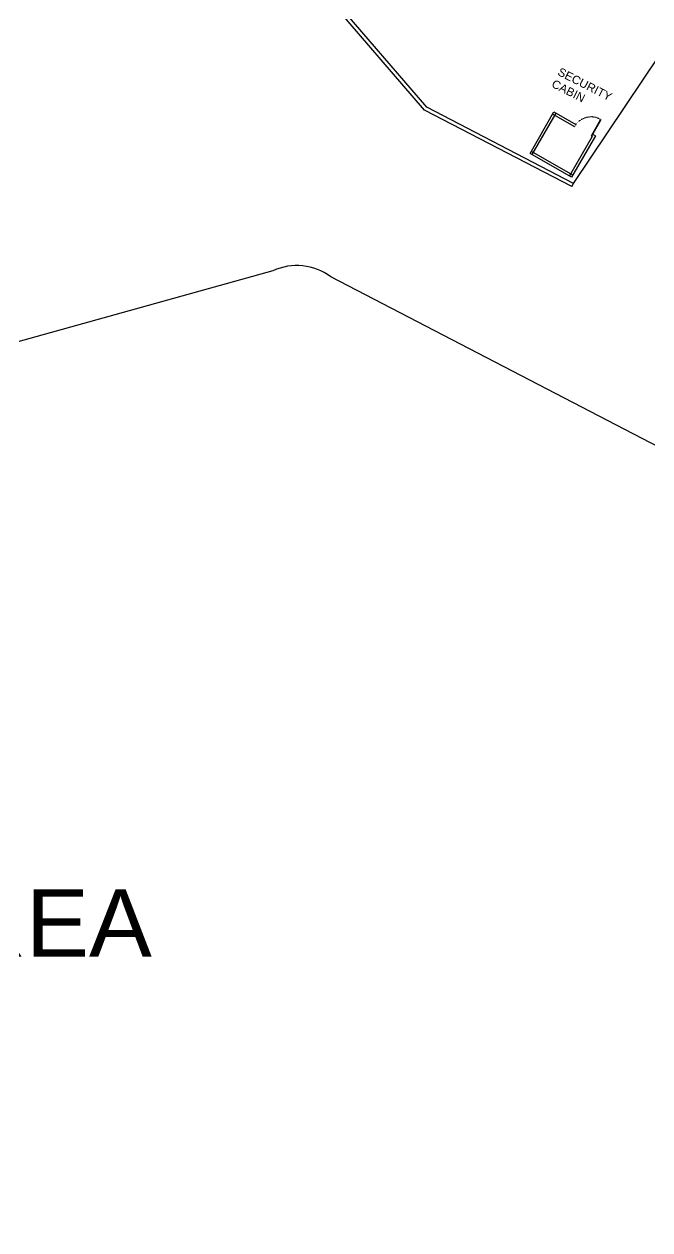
# Model space of a CAD drawing. Header units: millimetres. Extents: x 587797 to 2274247, y 1711 to 439204.
# Drawn here: x 1993500 to 2032827, y 184683 to 260415 of the extents above; entities that cross this region are included whole.
import ezdxf

# ---------------------------------------------------------------- set-up
doc = ezdxf.new("R2010")
doc.units = ezdxf.units.MM
doc.linetypes.add('ACAD_ISO03W100', pattern=[30, 12, -18])
doc.styles.get("Standard").update_dxf_attribs({"font": 'arial.ttf'})

msp = doc.modelspace()

# ---------------------------------------------------------------- linework, layer by layer
for p, q in [((2018664.608, 255011.502), (1974112.592, 306717.375)), ((2018810.021, 255195.149), (1974465.319, 306745.625)), ((2028023.15, 250409.838), (2038554.242, 266107.589)), ((2027917.135, 250205.728), (2018664.608, 255011.502)), ((2028035.636, 250403.353), (2018810.021, 255195.149)), ((2025302.967, 252293.957), (2026795.845, 254896.131)), ((2025433.076, 252219.313), (2026925.954, 254821.488)), ((2026721.201, 254766.023), (2028086.042, 253983.008)), ((2026795.845, 254896.131), (2028168.85, 254108.433)), ((2029724.064, 254426.727), (2029126.912, 253385.857)), ((2029750.085, 254411.798), (2029152.934, 253370.928)), ((2029193.268, 253347.788), (2027775.033, 250875.722)), ((2029398.02, 253403.253), (2027905.142, 250801.078)), ((2029126.912, 253385.857), (2029193.268, 253347.788)), ((2029267.912, 253477.897), (2029227.578, 253501.037)), ((2029267.912, 253477.897), (2029398.02, 253403.253)), ((2027905.142, 250801.078), (2025302.967, 252293.957)), ((2027979.786, 250931.187), (2025377.611, 252424.065)), ((2027917.135, 250205.728), (2028023.15, 250409.838)), ((2009132.732, 244926.765), (1842681.018, 198612.116)), ((2128020.158, 184683.268), (2012777.92, 244546.826))]:
    msp.add_line(p, q)
at = {"linetype": 'ACAD_ISO03W100'}
msp.add_arc((2029126.912, 253385.857), 1200, 60.15693332, 150.15693324, dxfattribs=at)
msp.add_arc((2010629.031, 241606.276), 3642.055, 53.84148529, 114.2575647)

# ---------------------------------------------------------------- texts
for s, p in [('SECURITY', (2026977.133, 257244.967)), ('CABIN', (2026595.984, 256496.306))]:
    msp.add_text(s, height=522.9667, rotation=333.01905042).set_placement(p)
msp.add_text('RESIDENTIAL AREA', height=4244.66898).set_placement((1944859.867, 201836.108))

doc.saveas('drawing.dxf')
